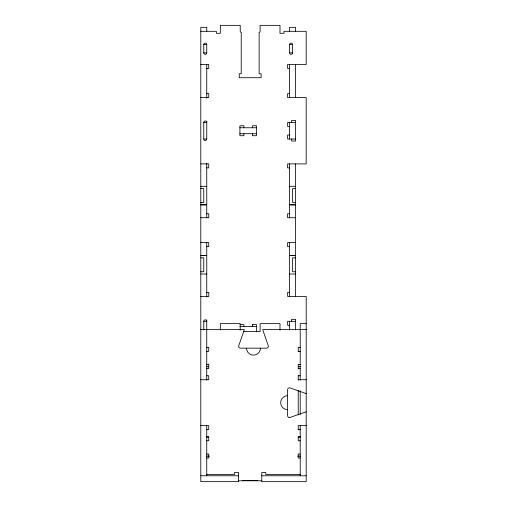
<?xml version="1.0" encoding="UTF-8"?>
<svg xmlns="http://www.w3.org/2000/svg" width="507" height="507" viewBox="0 0 507 507"><rect width="100%" height="100%" fill="white"/><g stroke="black" fill="none" stroke-linecap="round" stroke-linejoin="round"><path stroke-width="0.76" d="M289.611 417.603L305.613 412.001A1.99 1.99 0 0 1 306.184 411.918M200.791 31.314L216.369 31.314L216.369 33.304L220.342 33.304L220.342 25.35L240.229 25.35L240.229 31.314A0.995 0.995 0 0 0 241.224 32.309L241.224 73.737L239.234 73.737L239.234 77.717L261.111 77.717L261.111 73.737L259.121 73.737L259.121 32.309A0.995 0.995 0 0 0 260.116 31.314L260.116 25.35L279.997 25.35L279.997 33.304L283.977 33.304L283.977 31.314L306.184 31.314L306.184 64.459L287.621 64.459L287.621 68.439L289.611 68.439M203.63 44.572L206.755 44.572L206.755 52.861A1.489 1.489 0 0 1 205.265 54.35A1.489 1.489 0 0 1 203.77 52.861L203.77 44.572A1.489 1.489 0 0 1 205.265 43.082A1.489 1.489 0 0 1 206.755 44.572M289.611 44.572A1.489 1.489 0 0 1 291.1 43.082A1.489 1.489 0 0 1 292.596 44.572L292.596 52.861A1.489 1.489 0 0 1 291.1 54.35A1.489 1.489 0 0 1 289.611 52.861L289.611 44.572L292.735 44.572M203.63 52.861L206.755 52.861M289.611 52.861L292.735 52.861M200.791 64.459L208.745 64.459L208.745 68.439L206.755 68.439M206.755 93.624L208.745 93.624L208.745 97.604L200.791 97.604M289.611 93.624L287.621 93.624L287.621 97.604L306.184 97.604L306.184 163.888L287.621 163.888L287.621 167.861L289.611 167.861M203.77 122.46L206.755 122.46A1.489 1.489 0 0 0 205.265 120.964A1.489 1.489 0 0 0 203.77 122.46L203.77 139.032A1.489 1.489 0 0 0 205.265 140.521A1.489 1.489 0 0 0 206.755 139.032L206.755 121.135M295.575 122.46L287.621 122.46L287.621 126.433L289.611 126.433M239.9 127.764L256.466 127.764M239.9 133.728L256.466 133.728M289.611 135.052L287.621 135.052L287.621 139.032L295.575 139.032M203.77 139.032L206.755 139.032M200.791 163.888L208.745 163.888L208.745 167.861L206.755 167.861M200.791 186.323L206.755 186.323M289.611 186.323L295.575 186.323M200.791 188.591L203.77 188.591L203.77 202.515L200.791 202.515M295.575 188.591L292.596 188.591L292.596 202.515L295.575 202.515M200.791 204.784L206.755 204.784M289.611 204.784L295.575 204.784M200.791 204.866L205.76 204.866M290.606 204.866L295.575 204.866M206.755 213.764L208.745 213.764L208.745 217.744L200.791 217.744M289.611 213.764L287.621 213.764L287.621 217.744L295.575 217.744M200.791 242.6L208.745 242.6L208.745 246.579L206.755 246.579M295.575 242.6L287.621 242.6L287.621 246.579L289.611 246.579M201.78 255.477L206.755 255.477M289.611 255.477L294.58 255.477M200.791 255.56L206.755 255.56M289.611 255.56L295.575 255.56M200.791 257.829L203.77 257.829L203.77 271.752L200.791 271.752M295.575 257.829L292.596 257.829L292.596 271.752L295.575 271.752M200.791 274.021L206.755 274.021M289.611 274.021L295.575 274.021M206.755 292.482L208.77 292.482L208.77 296.456L200.791 296.456M289.643 292.482L287.621 292.482L287.653 296.456L306.209 296.456L306.184 481.65L261.77 481.65L261.77 472.461L265.75 472.461L265.75 474.451L300.214 474.451M203.77 321.318L206.755 321.318A1.489 1.489 0 0 0 205.265 319.822A1.489 1.489 0 0 0 203.77 321.318L203.77 329.994M295.575 321.318L287.621 321.318L287.653 325.291L289.643 325.291M306.184 323.637L300.214 323.637L300.214 380.155M239.912 324.626L243.918 324.626L243.918 326.616M239.9 326.616L256.466 326.616M200.791 329.601L244.254 329.601A1.971 1.971 0 0 1 244.209 330.032L238.569 346.173A1.99 1.99 0 0 0 240.559 348.157L266.409 348.163A1.99 1.99 0 0 0 268.399 346.173L262.715 329.601L306.184 329.601M243.29 331.591L260.116 331.591L260.116 323.637L279.997 323.637L279.997 330.146M206.755 347.377L208.745 347.377L208.745 351.351L206.755 351.351M300.214 347.377L298.23 347.377L298.23 351.351L300.214 351.351L298.23 351.351M206.755 364.609L208.745 364.609M298.23 364.609L300.214 364.609M206.755 366.719L208.77 366.719M298.23 366.719L300.214 366.719M206.755 368.589L208.745 368.589L208.745 364.07M298.23 368.589L300.214 368.589M206.755 375.757L208.745 375.757L208.745 379.737L200.791 379.737M298.23 375.757L300.214 375.757M298.23 379.737L306.184 379.737M200.791 425.639L208.745 425.639L208.745 429.619L206.755 429.619M306.184 425.639L298.23 425.639L298.23 429.961M298.23 429.619L300.214 429.619M206.755 436.787L208.745 436.787L208.745 440.767L206.755 440.767M300.214 436.787L298.23 436.787L298.23 440.767L300.214 440.767M206.571 437.085L208.745 437.085M298.23 437.085L300.398 437.085M206.755 454.025L208.745 454.025L208.745 457.998L206.755 457.998M300.214 454.025L298.23 454.025L298.23 457.998L300.214 457.998M206.292 456.142L209.435 456.142M297.628 456.142L300.74 456.142M206.755 474.451L234.595 474.451L234.595 472.461L238.569 472.461L238.569 481.65L200.791 481.65L200.791 27.34L206.755 27.34L206.755 31.745M200.791 475.775L238.569 475.775M261.77 475.775L306.184 475.775M238.569 480.794L261.77 480.794M300.214 390.827L300.214 414.549M300.214 425.639L300.214 475.775M298.23 364.324L298.23 369.09M298.23 375.395L298.23 380.155M298.23 390.422L298.23 414.941M295.575 31.745L295.575 27.34L289.611 27.34L289.611 31.745M295.575 64.459L295.575 97.604M295.575 163.888L295.575 296.456M295.575 329.994L295.575 319.328L291.601 319.328L291.601 321.318M291.601 122.46L291.601 120.47L295.575 120.47L295.575 141.016L291.601 141.016L291.601 139.032M289.611 64.459L289.611 97.604M289.611 122.46L289.611 139.032M289.611 163.888L289.611 217.744M289.611 242.6L289.611 296.456M289.611 321.318L289.611 329.994M257.797 480.414L242.549 480.414M256.466 331.838L256.485 324.626L252.505 324.626L252.505 326.616M252.537 324.626L252.537 326.616M252.505 127.764L252.505 125.774L256.485 125.774L256.485 135.718L252.505 135.718L252.505 133.728M243.886 127.764L243.886 125.774L239.912 125.774L239.912 135.718L243.886 135.718L243.886 133.728M240.229 330.146L240.229 323.637L220.342 323.637L220.342 330.146M206.755 64.459L206.755 98.143M206.755 163.343L206.755 217.744M206.755 242.6L206.755 297.001M206.755 319.987L206.755 380.155M206.755 425.639L206.755 475.775M289.611 417.603A1.99 1.99 0 0 1 287.621 415.613L287.621 389.763A1.99 1.99 0 0 1 289.611 387.773L305.613 393.375A1.99 1.99 0 0 0 306.184 393.457M287.621 409.65A6.959 6.959 0 0 1 280.663 402.685A6.959 6.959 0 0 1 287.621 395.726M260.446 348.163A6.959 6.959 0 0 1 253.487 355.122A6.959 6.959 0 0 1 246.522 348.163"/></g></svg>
